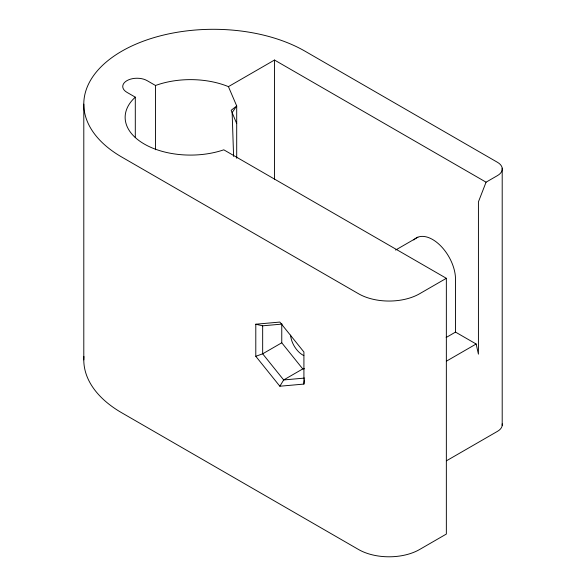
<?xml version="1.0" encoding="UTF-8"?>
<svg xmlns="http://www.w3.org/2000/svg" width="586" height="586" viewBox="0 0 586 586"><rect width="100%" height="100%" fill="white"/><g stroke="black" fill="none" stroke-linecap="round" stroke-linejoin="round"><path stroke-width="0.88" d="M83.923 356.53A129.616 74.832 0 0 0 121.756 412.793L358.522 549.492A43.203 24.942 0 0 0 419.62 549.492L446.349 534.058L446.349 278.306L419.62 293.74A43.203 24.942 0 0 1 358.522 293.74L121.756 157.048A129.616 74.832 0 0 1 121.756 51.216A129.616 74.832 0 0 1 305.057 51.216L497.521 162.337A16.203 9.354 0 0 1 497.521 175.566L486.065 182.18L274.504 60.036L274.504 179.169M303.914 384.079L303.914 352.003L279.852 322.073L255.796 324.219L255.796 356.295L279.852 386.225L303.914 384.079L304.456 379.787M486.065 182.18L478.425 201.862L478.425 354.149L476.14 344.004L455.512 332.101L446.166 337.499M279.852 386.225L283.675 379.948L302.764 368.924L304.515 368.77M446.349 278.306L223.801 149.818A65.346 37.724 0 0 1 143.599 143.636A65.346 37.724 0 0 1 135.3 97.166L126.928 92.332A14.291 8.255 0 0 1 126.928 80.656A14.291 8.255 0 0 1 147.137 80.656L155.517 85.49A65.346 37.724 0 0 1 228.43 86.64L274.504 60.036M395.565 250.068L417.877 237.191M281.763 323.824L281.763 342.795L262.667 353.819L255.796 356.295M446.525 361.108L476.14 344.004M446.517 460.764L497.521 431.318A16.203 9.354 0 0 0 502.202 423.883M255.796 324.219L262.667 325.816L281.925 324.095M304.676 378.073L283.675 379.948L262.667 353.819L262.667 325.816M281.763 342.795L302.764 368.924M228.43 86.64L236.7 105.956L236.7 158.242M236.7 123.595L231.177 110.285L236.7 105.956L232.144 112.615L233.602 156.396M502.202 168.138L502.202 425.517M455.512 332.101L455.512 279.185A32.406 18.708 60 0 0 439.493 244.706A32.406 18.708 60 0 0 413.833 239.945M155.517 85.49L155.517 149.738M135.3 97.166L135.3 137.607M83.798 104.132L83.798 359.885M303.834 355.592A17.28 9.977 60 0 1 290.59 335.119"/></g></svg>
